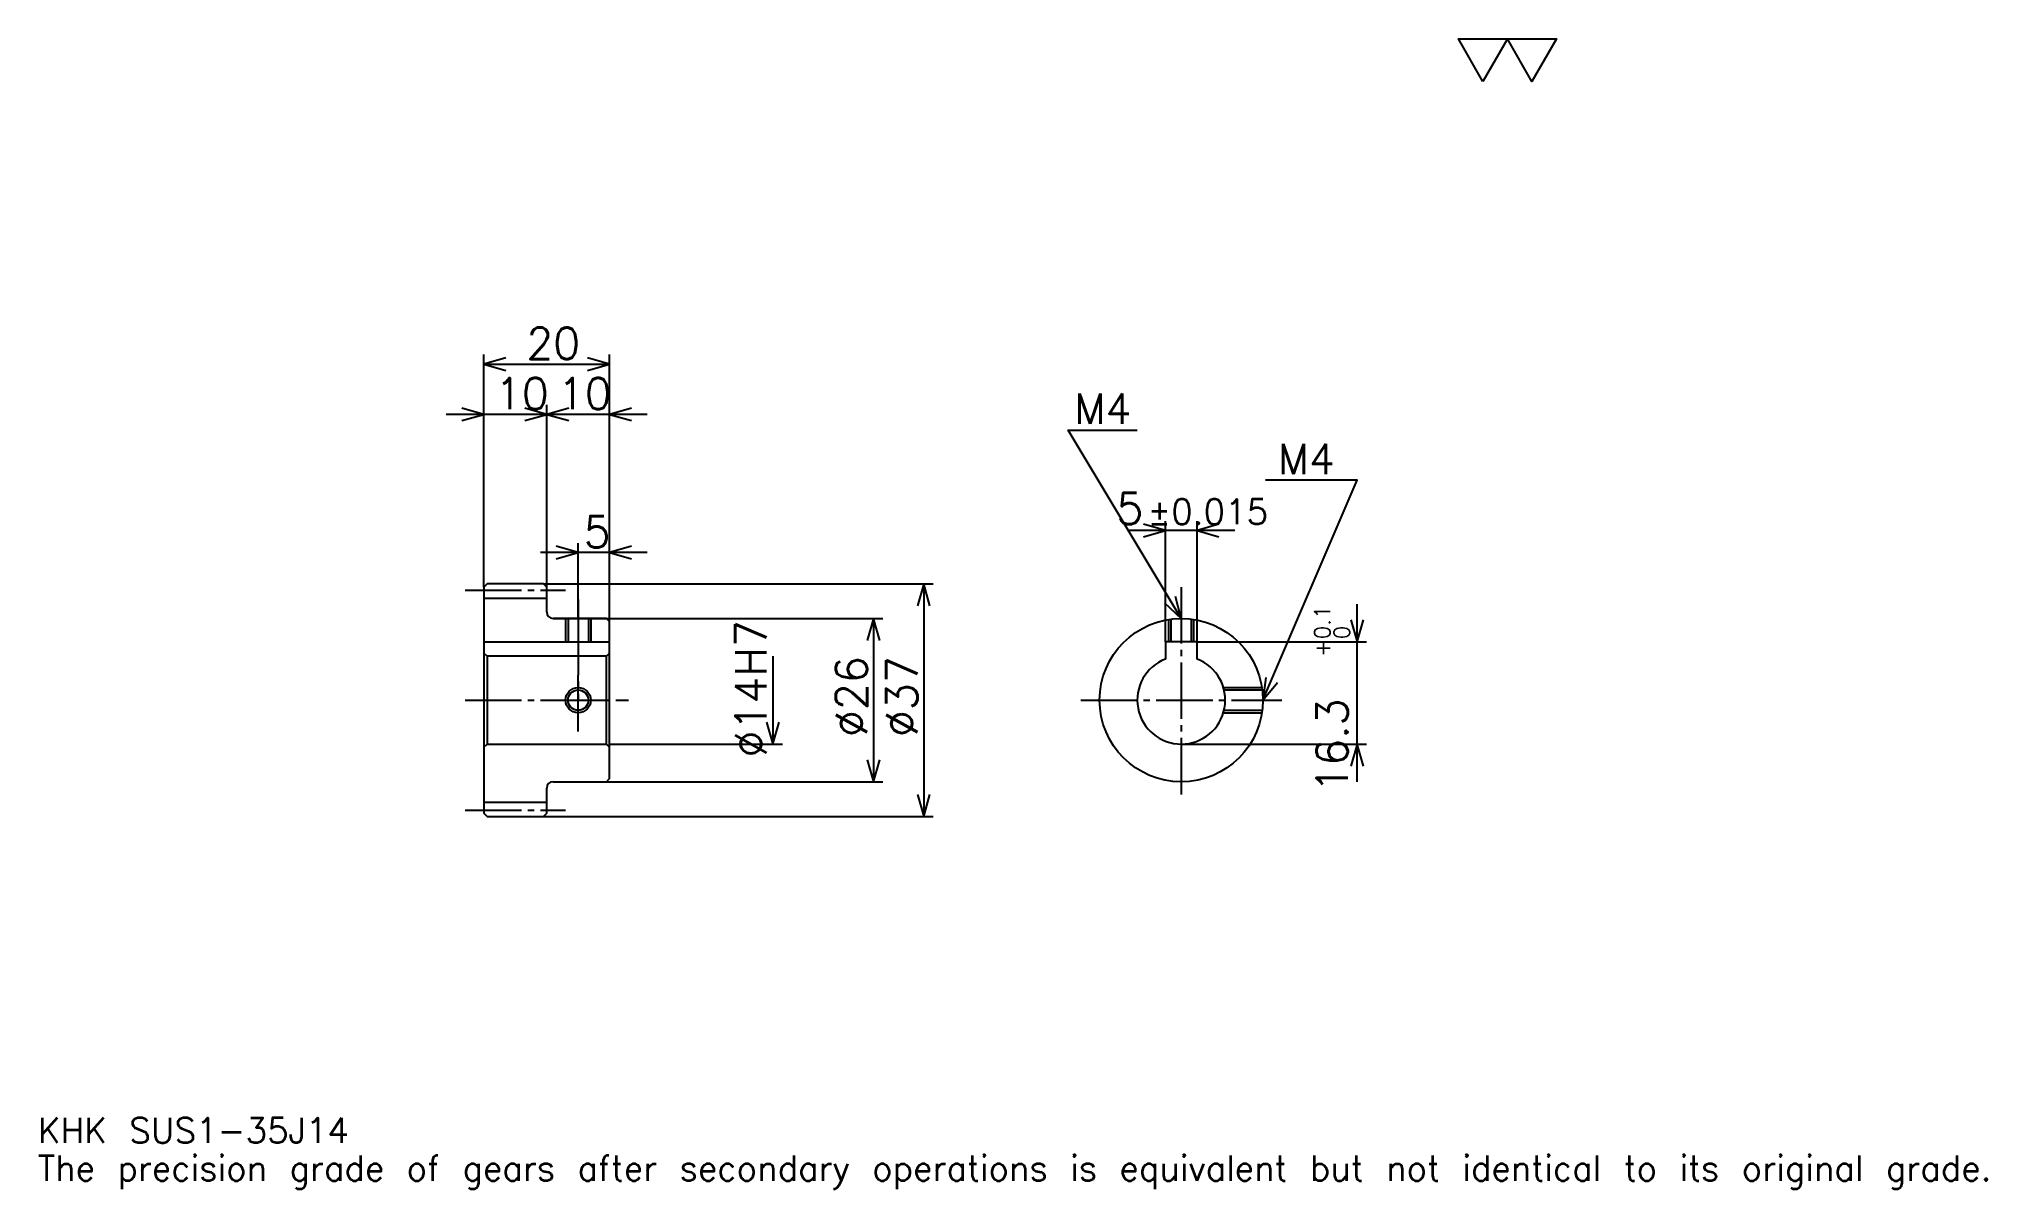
# Model space of a CAD drawing. Extents: x 10 to 320, y 4 to 187.
import ezdxf

# ---------------------------------------------------------------- set-up
doc = ezdxf.new("R2010")
doc.units = 0
doc.linetypes.add('DASHDOT', pattern=[12, 9, -1, 1, -1])
doc.layers.get('0').update_dxf_attribs({"linetype": 'CONTINUOUS'})
doc.layers.add('DASHDOT', color=6, linetype='DASHDOT')
doc.styles.add('KANJI', font='TXT', dxfattribs={"bigfont": 'BIGFONT'})

msp = doc.modelspace()

# ---------------------------------------------------------------- linework, layer by layer
at = {"color": 5}
for p, q in [((81, 100), (81, 136.5)), ((101, 100), (101, 136.5)), ((81, 135), (101, 135)), ((91, 100), (91, 128.5)), ((97, 127), (75, 127)), ((107, 127), (85, 127)), ((189.5, 90.800003), (189.5, 110)), ((194.5, 90.800003), (194.5, 110)), ((96, 100), (96, 106.5)), ((200.5, 108.5), (183.5, 108.5)), ((107, 105), (90, 105)), ((81, 99.5), (81, 100)), ((90.5, 100), (101, 100)), ((91, 99.5), (91, 100)), ((96, 94.5), (96, 100)), ((96, 94.5), (96, 100)), ((101, 100), (152.5, 100)), ((101, 94), (101, 100)), ((151, 100), (151, 63)), ((220, 68.5), (220, 96.800003)), ((92, 94.5), (101, 94.5)), ((101, 94.5), (144.5, 94.5)), ((143, 94.5), (143, 68.5)), ((194.5, 90.800003), (221.5, 90.800003)), ((127, 88.5), (127, 74.5)), ((101, 74.5), (128.5, 74.5)), ((192, 74.5), (221.5, 74.5)), ((92, 68.5), (101, 68.5)), ((101, 68.5), (144.5, 68.5)), ((90.5, 63), (101, 63)), ((101, 63), (152.5, 63))]:
    msp.add_line(p, q, dxfattribs=at)
at = {"color": 4}
for p, q in [((81, 97.75), (91, 97.75)), ((81, 90.800003), (101, 90.800003)), ((81.5, 88.5), (81.5, 74.5)), ((100.5, 88.5), (101, 89)), ((100.5, 74.5), (101, 74)), ((81, 65.25), (91, 65.25))]:
    msp.add_line(p, q, dxfattribs=at)
at = {"color": 7}
msp.add_lwpolyline([(240, 180), (236.100006, 186.759995), (251.699997, 186.759995), (247.800003, 180), (243.899994, 186.759995), (240, 180)], dxfattribs=at)
at = {"color": 5}
for points in [[(84.5, 136), (81, 135), (84.5, 134)], [(97.5, 134), (101, 135), (97.5, 136)], [(77.5, 126), (81, 127), (77.5, 128)], [(87.5, 126), (91, 127), (87.5, 128)], [(94.5, 128), (91, 127), (94.5, 126)], [(104.5, 128), (101, 127), (104.5, 126)], [(192, 94.5), (174, 124.5), (185, 124.5)], [(205, 81.5), (220, 116.5), (205.399994, 116.5)], [(186, 107.5), (189.5, 108.5), (186, 109.5)], [(198, 109.5), (194.5, 108.5), (198, 107.5)], [(92.5, 104), (96, 105), (92.5, 106)], [(104.5, 106), (101, 105), (104.5, 104)], [(152, 96.5), (151, 100), (150, 96.5)], [(189.341766, 96.986732), (192, 94.5), (191.056763, 98.015717)], [(144, 91), (143, 94.5), (142, 91)], [(219, 94.300003), (220, 90.800003), (221, 94.300003)], [(205.459564, 85.110924), (205, 81.5), (207.297852, 84.32309)], [(126, 78), (127, 74.5), (128, 78)], [(221, 71), (220, 74.5), (219, 71)], [(142, 72), (143, 68.5), (144, 72)], [(150, 66.5), (151, 63), (152, 66.5)]]:
    msp.add_lwpolyline(points, dxfattribs=at)
at = {"color": 4}
for points in [[(91, 95.5), (91, 99.5), (90.5, 100), (81.5, 100), (81, 99.5), (81, 74)], [(92, 68.5), (100.5, 68.5), (101, 69), (101, 94), (100.5, 94.5), (92, 94.5)], [(94, 94.5), (94, 90.800003)], [(94.379997, 94.5), (94.379997, 90.800003)], [(97.620003, 94.5), (97.620003, 90.800003)], [(98, 94.5), (98, 90.800003)], [(190, 90.800003), (190, 94.34523)], [(190.380005, 90.800003), (190.380005, 94.398666)], [(193.619995, 90.800003), (193.619995, 94.398666)], [(194, 90.800003), (194, 94.34523)], [(194.5, 88.038345), (194.5, 90.800003), (189.5, 90.800003), (189.5, 88.038345)], [(81, 74), (81.5, 74.5), (100.5, 74.5), (100.5, 88.5), (81.5, 88.5), (81, 89)], [(198.708206, 83.5), (204.84523, 83.5)], [(198.809967, 83.120003), (204.898666, 83.120003)], [(198.708206, 79.5), (204.84523, 79.5)], [(198.809967, 79.879997), (204.898666, 79.879997)], [(81, 74), (81, 63.5), (81.5, 63), (90.5, 63), (91, 63.5), (91, 67.5)]]:
    msp.add_lwpolyline(points, dxfattribs=at)
for centre, radius in [((192, 81.5), 13), ((96, 81.5), 1.62)]:
    msp.add_circle(centre, radius, dxfattribs=at)
at = {"color": 7}
msp.add_circle((96, 81.5), 2, dxfattribs=at)
at = {"color": 4}
for centre, radius, start, end in [((92, 95.5), 1, 180, 270), ((192, 81.5), 7, 110.92483306, 69.07516694), ((92, 67.5), 1, 90, 180)]:
    msp.add_arc(centre, radius, start, end, dxfattribs=at)
at = {"layer": 'DASHDOT', "color": 7}
for p, q in [((192, 99.5), (192, 65.5)), ((78, 99), (94, 99)), ((96, 94.5), (96, 81.5)), ((78, 81.5), (104, 81.5)), ((176, 81.5), (208, 81.5)), ((78, 64), (94, 64))]:
    msp.add_line(p, q, dxfattribs=at)
for points in [[(96, 97.5), (96, 87.800003)], [(96, 76.5), (96, 86.5)], [(91, 81.5), (101, 81.5)]]:
    msp.add_lwpolyline(points, dxfattribs=at)

# ---------------------------------------------------------------- texts
at = {"color": 7, "style": 'KANJI'}
for s, height, p in [('20', 5, (87.75, 135.800003)), ('10', 5, (82.75, 127.800003)), ('10', 5, (92.75, 127.800003)), ('M4', 4.8, (175, 125.5)), ('M4', 4.8, (207.399994, 117.5)), ('5', 5, (181.679016, 109.5)), ('%%p0.015', 4, (186.628387, 109.5)), ('5', 5, (96.875, 105.800003)), ('KHK SUS1-35J14', 4, (10, 11)), ('The precision grade of gears after secondary operations is equivalent but not identical to its original grade.', 4, (10, 5))]:
    msp.add_text(s, height=height, dxfattribs=at).set_placement(p)
for s, height, p in [('%%c14H7', 5, (126, 72.375)), ('0.1', 2.5, (215.699997, 91.205185)), ('0', 2.5, (218.800003, 91.205185)), ('+', 2.5, (215.699997, 88.40519)), ('%%c26', 5, (142, 75.625)), ('%%c37', 5, (150, 75.625)), ('16.3', 5, (218.5, 66.763206))]:
    msp.add_text(s, height=height, rotation=90, dxfattribs=at).set_placement(p)

doc.saveas('drawing.dxf')
